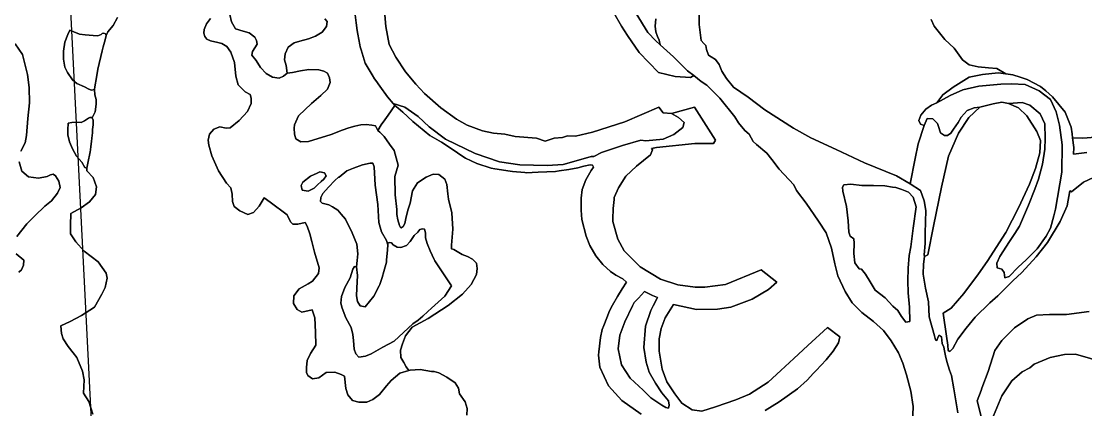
# Model space of a CAD drawing. Header units: inches. Extents: x 288635 to 1232953, y 676945 to 1655780.
# Drawn here: x 425495 to 459382, y 1137192 to 1149554 of the extents above; entities that cross this region are included whole.
import ezdxf

# ---------------------------------------------------------------- set-up
doc = ezdxf.new("R2010")
doc.units = ezdxf.units.IN
doc.header["$MEASUREMENT"] = 0
doc.layers.add('Images', color=7, linetype='Continuous')
picture_1 = doc.add_image_def('image9.jpg', size_in_pixel=(2577, 3745))

msp = doc.modelspace()

# ---------------------------------------------------------------- linework, layer by layer
at = {"color": 1}
for points in [[(436117.7679, 1149844.7489), (436156.6227, 1149504.0223), (436183.808, 1149265.6277), (436207.8083, 1149140.826), (436272.3774, 1148805.0669), (436285.4082, 1148737.3066), (436313.9839, 1148644.205), (436442.8885, 1148224.2256), (436541.777, 1148060.9098), (436670.5797, 1147848.1902), (436743.8644, 1147727.1594), (436778.1692, 1147670.5045), (436908.5318, 1147488.787), (437157.6882, 1147150.1392), (437337.3004, 1146934.9356), (437389.0404, 1146872.9429), (437174.9097, 1146571.1958), (437069.6568, 1146413.3164), (436956.3269, 1146256.3981), (436842.997, 1146082.0444), (436768.3042, 1146227.7164), (436654.004, 1146253.1165), (436473.0286, 1146265.8165), (436301.5783, 1146259.4665), (436111.0779, 1146215.0164), (435923.7525, 1146164.2163), (435714.2021, 1146084.8411), (435361.7764, 1145948.3159), (434637.8749, 1145726.0654), (434396.5744, 1145722.8904), (434237.8241, 1145818.1406), (434190.199, 1145957.8409), (434187.024, 1146151.5163), (434193.374, 1146259.4665), (434323.5493, 1146548.3921), (434736.3001, 1146932.5678), (435028.4007, 1147192.9184), (435244.3011, 1147396.1188), (435323.6763, 1147605.6692), (435307.8013, 1147758.0695), (435241.1261, 1147907.2948), (435126.8259, 1147970.7949), (434971.2506, 1148005.72), (434647.3999, 1148015.245), (434383.8744, 1147977.1449), (434133.0489, 1147929.5198), (433955.2486, 1147904.1198), (433926.4089, 1148142.113), (433875.6088, 1148332.6134), (433891.4838, 1148523.1137), (433993.0841, 1148732.6642), (434177.2344, 1148872.3644), (434367.7348, 1148926.3395), (434640.7853, 1148996.1897), (434863.0358, 1149078.7398), (435072.5862, 1149205.7401), (435212.2865, 1149383.5405), (435228.1615, 1149551.8158), (435161.4864, 1149634.366)], [(437062.4348, 1149887.9026), (437104.7683, 1149390.485), (437210.6018, 1148813.6922), (437422.2689, 1148411.5247), (437729.1862, 1147940.5654), (438051.9785, 1147554.273), (438327.1457, 1147257.9391), (438856.3134, 1146797.5631), (439353.7311, 1146443.0208), (439692.3984, 1146247.2287), (440179.2328, 1146072.6033), (440528.4834, 1145998.5199), (440893.6092, 1145961.4781), (441215.6959, 1145889.8641), (441895.1473, 1145832.714), (442168.1978, 1145743.8138), (442457.9274, 1145829.5656), (442724.8823, 1145855.9974), (442882.4851, 1145905.3433), (443139.7498, 1145902.5641), (443677.3842, 1146029.5644), (444714.5529, 1146351.2983), (445794.0551, 1146816.9659), (445927.4054, 1146639.1656), (446198.5223, 1146622.0297), (446416.3563, 1146493.1153), (446594.1567, 1146334.365), (446556.0566, 1146169.2647), (446270.306, 1145953.3642), (445933.7554, 1145800.9639), (445381.3043, 1145750.1638), (445222.5539, 1145769.2139), (444632.0028, 1145597.7635), (443971.6014, 1145375.5131), (443717.6009, 1145248.5128), (443635.0508, 1145248.5128), (443165.1498, 1145115.1625), (442746.049, 1145000.8623), (442231.698, 1144962.7622), (441368.0962, 1144981.8123), (440724.2755, 1145077.768), (439941.1073, 1145342.3519), (439004.4804, 1145802.7278), (438475.3127, 1146199.6036), (438126.062, 1146522.3959), (437708.0195, 1146824.0215), (437337.3004, 1146934.9356), (437157.6882, 1147150.1392), (436908.5318, 1147488.787), (436778.1692, 1147670.5045), (436743.8644, 1147727.1594), (436670.5797, 1147848.1902), (436541.777, 1148060.9098), (436442.8885, 1148224.2256), (436313.9839, 1148644.205), (436285.4082, 1148737.3066), (436272.3774, 1148805.0669), (436207.8083, 1149140.826), (436183.808, 1149265.6277), (436156.6227, 1149504.0223), (436117.7679, 1149844.7489)], [(449175.9375, 1137171.5765), (449617.8984, 1137445.8971), (450202.0996, 1137857.3779), (450517.0602, 1138136.7784), (450720.2606, 1138350.1389), (450804.3035, 1138439.9778), (451114.2046, 1138781.2081), (451345.1019, 1139051.1803), (451510.3594, 1139315.5924), (451553.3823, 1139508.3812), (451157.1415, 1139813.1818), (450540.0232, 1139239.4286), (450094.0485, 1138824.7927), (449675.3802, 1138435.5443), (449277.5377, 1138065.6583), (448683.1765, 1137684.6575), (448246.2957, 1137501.7772), (447601.1344, 1137278.2567), (447159.1735, 1137146.1765), (446849.2929, 1137191.8966), (446519.0922, 1137395.097), (446305.7318, 1137694.8176), (446051.7313, 1138080.8983), (445899.331, 1138487.2991), (445797.7308, 1139056.2603), (445797.7308, 1139442.3411), (445863.7709, 1139772.5417), (445995.8512, 1140117.9824), (446255.99, 1140538.6355), (446987.5115, 1140381.1552), (447658.0728, 1140391.3152), (448079.7137, 1140457.3553), (448765.515, 1140706.2758), (449283.6761, 1141021.2364), (449552.9166, 1141254.9169), (449044.9156, 1141646.0777), (447917.1533, 1141178.7168), (447251.672, 1141087.2766), (446946.8714, 1141087.2766), (446393.1503, 1141163.4767), (445844.5092, 1141341.2771), (445194.2679, 1141742.5979), (444691.3469, 1142245.5189), (444483.0665, 1142616.3596), (444325.5862, 1143185.3208), (444327.65, 1143251.3625), (444342.5622, 1143593.2071), (444366.1072, 1143879.1105), (444371.3063, 1143942.2423), (444503.3865, 1144252.1229), (444737.067, 1144628.0437), (445077.4277, 1144948.0843), (445529.5486, 1145298.605), (445594.3421, 1145460.0375), (445555.0398, 1145503.4789), (445717.4911, 1145538.8849), (446936.6936, 1145660.8052), (447531.0548, 1145660.8052), (447597.0949, 1145767.4854), (446926.5336, 1146824.1275), (446198.5223, 1146622.0297), (445927.4054, 1146639.1656), (445794.0551, 1146816.9659), (444714.5529, 1146351.2983), (443677.3842, 1146029.5644), (443139.7498, 1145902.5641), (442882.4851, 1145905.3433), (442724.8823, 1145855.9974), (442457.9274, 1145829.5656), (442168.1978, 1145743.8138), (441895.1473, 1145832.714), (441215.6959, 1145889.8641), (440893.6092, 1145961.4781), (440528.4834, 1145998.5199), (440179.2328, 1146072.6033), (439692.3984, 1146247.2287), (439353.7311, 1146443.0208), (438856.3134, 1146797.5631), (438327.1457, 1147257.9391), (438051.9785, 1147554.273), (437729.1862, 1147940.5654), (437422.2689, 1148411.5247), (437210.6018, 1148813.6922), (437104.7683, 1149390.485), (437062.4348, 1149887.9026)], [(445067.124, 1149804.7097), (445442.7394, 1149202.6086), (445697.1711, 1148927.2517), (445830.2655, 1148806.2568), (446255.9722, 1148419.2507), (446703.0131, 1147972.2098), (446906.2135, 1147824.8895), (446799.5333, 1147769.0094), (446311.8523, 1147794.4095), (445778.4513, 1147926.4897), (445168.8501, 1148556.411), (444792.9293, 1149099.9721), (444599.8889, 1149394.6127), (444361.1284, 1149826.4135)], [(444361.1284, 1149826.4135), (444599.8889, 1149394.6127), (444792.9293, 1149099.9721), (445168.8501, 1148556.411), (445778.4513, 1147926.4897), (446311.8523, 1147794.4095), (446799.5333, 1147769.0094), (446906.2135, 1147824.8895), (447140.2921, 1147638.7537), (447320.2091, 1147519.691), (447731.3724, 1147109.586), (448208.8934, 1146510.1448), (448325.7336, 1146317.1044), (448534.014, 1146073.2639), (448671.1743, 1145966.5837), (448793.0945, 1145727.8232), (448899.7747, 1145636.383), (449229.9754, 1145356.9825), (449392.5357, 1145158.8621), (449621.1362, 1144843.9015), (450088.4971, 1144346.0605), (450174.8573, 1144168.2601), (450479.6579, 1143761.8593), (450875.8987, 1143192.8982), (451119.7392, 1142822.0574), (451292.4595, 1142329.2964), (451394.0597, 1141831.4554), (451490.5799, 1141455.5347), (451729.3404, 1140957.6937), (451947.7808, 1140597.013), (452257.6615, 1140287.1323), (452623.4222, 1139997.5718), (452948.5428, 1139708.0112), (453187.3033, 1139382.8905), (453426.0638, 1138996.8098), (453557.8266, 1138673.3825), (453676.3601, 1138296.615), (453816.0604, 1137784.3807), (453883.7939, 1137297.5464), (453866.8605, 1136751.4453)], [(445698.31, 1149628.4244), (445677.1433, 1149400.8822), (445695.6642, 1149215.6735), (445751.2268, 1149070.1524), (445801.4977, 1148951.0897), (445830.2655, 1148806.2568), (445697.1711, 1148927.2517), (445442.7394, 1149202.6086), (445067.124, 1149804.7097)], [(454457.8323, 1149612.4512), (454559.4325, 1149399.0908), (454894.7132, 1148977.45), (455194.4338, 1148698.0494), (455458.5943, 1148332.2887), (455677.0347, 1148164.6483), (455961.5153, 1148108.7682), (456291.716, 1148068.1281), (456555.8765, 1148047.8081), (456840.4565, 1147881.0084), (456596.7282, 1147909.8364), (456093.8072, 1147864.1163), (455667.0864, 1147777.7562), (455164.1654, 1147457.7155), (454828.8847, 1147213.875), (454642.7181, 1146959.2649), (454468.1707, 1146883.0761), (454288.2536, 1146756.0758), (454129.5033, 1146570.8671), (454066.0032, 1146396.2418), (454124.2116, 1146285.1165), (454234.4615, 1146235.9018), (454046.5631, 1145654.3119), (453950.0429, 1145181.871), (453797.6426, 1144384.3094), (453360.0237, 1144640.7011), (452344.0216, 1145047.1019), (451439.7798, 1145478.9027), (450632.0582, 1145849.7435), (450083.4171, 1146149.4641), (449169.0153, 1146738.7453), (448635.6142, 1147134.986), (448168.2533, 1147455.0267), (447949.8128, 1147729.3472), (447796.46, 1147964.1919), (447709.1474, 1148175.859), (447598.0221, 1148339.901), (447460.4385, 1148424.5678), (447370.48, 1148474.8387), (447312.2716, 1148657.4016), (447283.1673, 1148779.1102), (447219.6672, 1148842.6103), (447135.0004, 1148943.1522), (447076.7919, 1149448.5073), (447071.5003, 1149858.6123)], [(427769.7978, 1137045.702), (427648.0892, 1137447.8695), (427473.4639, 1137717.7451), (427494.6306, 1138146.3709), (427447.0055, 1138416.2465), (427261.7968, 1138850.164), (427150.6716, 1139003.6226), (426990.1342, 1139202.5493), (426832.5359, 1139445.6893), (426774.3275, 1139620.3147), (426758.4525, 1139858.4402), (427054.7864, 1139996.0238), (427414.6204, 1140191.8158), (427822.0796, 1140456.3997), (428060.2051, 1140863.8588), (428166.0386, 1141086.1093), (428229.5387, 1141377.1515), (428197.7887, 1141535.9019), (427943.7882, 1141895.7359), (427493.9956, 1142239.6949), (427229.4117, 1142530.7372), (427060.0781, 1142784.7377), (427065.3697, 1143070.4883), (427075.9531, 1143435.614), (427404.0371, 1143615.531), (427668.621, 1143806.0314), (427859.7563, 1144046.591), (427886.2147, 1144290.0082), (427785.6729, 1144586.3421), (427583.0016, 1144798.5384), (427577.0749, 1144875.7969), (427598.7887, 1144986.7783), (427631.2063, 1145148.1692), (427663.1283, 1145295.0104), (427686.5875, 1145402.9224), (427698.9952, 1145459.998), (427710.8098, 1145566.3298), (427728.4143, 1145724.7703), (427741.0111, 1145838.1413), (427759.9553, 1146008.6391), (427763.6399, 1146110.5805), (427780.9103, 1146256.9246), (427784.0854, 1146412.4999), (427749.1816, 1146476.9377), (427847.5855, 1146671.7921), (427883.5689, 1146921.5593), (427875.1022, 1147065.4929), (427837.0021, 1147215.7766), (427827.0538, 1147383.9637), (427840.1659, 1147464.2098), (427889.4982, 1147766.1237), (427932.8873, 1148031.665), (428072.5876, 1148615.8662), (428102.9465, 1148741.219), (428169.9545, 1148967.2335), (428197.4712, 1149098.4671), (428245.1965, 1149221.1169), (428421.4855, 1149423.6407), (428553.5658, 1149672.5612)], [(428553.5658, 1149672.5612), (428421.4855, 1149423.6407), (428245.1965, 1149221.1169), (428197.4712, 1149098.4671), (428178.4211, 1149153.5006), (428127.621, 1149178.9006), (428074.7043, 1149170.4339), (428039.2514, 1149133.9918), (427930.7706, 1149096.3505), (427778.3703, 1149104.8171), (427528.6032, 1149121.7505), (427344.4528, 1149140.8005), (427168.7691, 1149221.234), (427035.4189, 1149269.9175), (426976.1811, 1149135.2334), (426883.0185, 1148886.8), (426836.4518, 1148607.3995), (426836.4518, 1148344.9323), (426883.0185, 1148099.3985), (426963.452, 1147921.5981), (427120.0857, 1147692.9976), (427263.596, 1147579.1031), (427511.2465, 1147471.1529), (427644.5967, 1147392.8361), (427733.4969, 1147356.8527), (427827.0538, 1147383.9637), (427837.0021, 1147215.7766), (427875.1022, 1147065.4929), (427883.5689, 1146921.5593), (427847.5855, 1146671.7921), (427749.1816, 1146476.9377), (427742.8103, 1146488.7001), (427676.1351, 1146488.7001), (427631.685, 1146472.8251), (427511.0348, 1146390.2749), (427396.7346, 1146336.2998), (427253.8593, 1146342.6498), (427101.459, 1146329.9498), (426990.3338, 1146307.7247), (426977.6337, 1146094.9993), (426977.6337, 1145942.599), (427033.5139, 1145713.9985), (427130.034, 1145490.4781), (427251.9543, 1145261.8776), (427424.6746, 1145073.9173), (427521.1948, 1144896.1169), (427577.0749, 1144875.7969), (427583.0016, 1144798.5384), (427785.6729, 1144586.3421), (427886.2147, 1144290.0082), (427859.7563, 1144046.591), (427668.621, 1143806.0314), (427404.0371, 1143615.531), (427075.9531, 1143435.614), (427065.3697, 1143070.4883), (427060.0781, 1142784.7377), (427229.4117, 1142530.7372), (427493.9956, 1142239.6949), (427943.7882, 1141895.7359), (428197.7887, 1141535.9019), (428229.5387, 1141377.1515), (428166.0386, 1141086.1093), (428060.2051, 1140863.8588), (427822.0796, 1140456.3997), (427414.6204, 1140191.8158), (427054.7864, 1139996.0238), (426758.4525, 1139858.4402), (426774.3275, 1139620.3147), (426832.5359, 1139445.6893), (426990.1342, 1139202.5493), (427150.6716, 1139003.6226), (427261.7968, 1138850.164), (427447.0055, 1138416.2465), (427494.6306, 1138146.3709), (427473.4639, 1137717.7451), (427648.0892, 1137447.8695), (427769.7978, 1137045.702)], [(432130.6098, 1149769.678), (432183.595, 1149532.898), (432316.9453, 1149310.6476), (432555.0708, 1149243.9725), (432745.5711, 1149186.8224), (432926.5465, 1149047.1221), (432980.5216, 1148942.3469), (432999.5716, 1148821.6966), (432929.7215, 1148710.5714), (432856.6964, 1148589.9212), (432837.6463, 1148472.4459), (432967.8216, 1148310.5206), (433110.6969, 1148081.9201), (433291.6722, 1147894.5948), (433491.6976, 1147777.1195), (433701.2481, 1147739.0195), (433847.2983, 1147808.8696), (433955.2486, 1147904.1198), (434133.0489, 1147929.5198), (434383.8744, 1147977.1449), (434647.3999, 1148015.245), (434971.2506, 1148005.72), (435126.8259, 1147970.7949), (435241.1261, 1147907.2948), (435307.8013, 1147758.0695), (435323.6763, 1147605.6692), (435244.3011, 1147396.1188), (435028.4007, 1147192.9184), (434736.3001, 1146932.5678), (434323.5493, 1146548.3921), (434193.374, 1146259.4665), (434187.024, 1146151.5163), (434190.199, 1145957.8409), (434237.8241, 1145818.1406), (434396.5744, 1145722.8904), (434637.8749, 1145726.0654), (435361.7764, 1145948.3159), (435714.2021, 1146084.8411), (435923.7525, 1146164.2163), (436111.0779, 1146215.0164), (436301.5783, 1146259.4665), (436473.0286, 1146265.8165), (436654.004, 1146253.1165), (436768.3042, 1146227.7164), (436842.997, 1146082.0444), (436912.7385, 1146021.0206), (437043.5037, 1145890.2554), (437217.8574, 1145646.1602), (437366.058, 1145445.6535), (437491.2425, 1144971.8691), (437389.6423, 1144611.1884), (437394.7224, 1144026.9872), (437452.9233, 1143561.3798), (437451.8733, 1143407.5253), (437485.74, 1143236.075), (437536.5401, 1143054.0413), (437566.1735, 1142992.6578), (437589.4569, 1142984.1911), (437650.8404, 1143018.0579), (437710.1071, 1143121.7748), (437737.6239, 1143282.6417), (437805.2246, 1143540.0431), (437872.2433, 1143767.9067), (437953.5235, 1144153.9875), (438105.9238, 1144407.988), (438385.3243, 1144590.8684), (438608.8448, 1144692.4686), (438791.7251, 1144677.2285), (438974.6055, 1144529.9082), (439045.7257, 1144357.1879), (439071.1257, 1144067.6273), (439096.5258, 1143894.907), (439203.206, 1143458.0261), (439229.0294, 1142940.9234), (439195.3743, 1142425.3024), (439195.3743, 1142314.1771), (439265.2244, 1142291.9521), (439535.1, 1142126.8518), (439696.486, 1142068.7716), (439858.9506, 1141985.8815), (439985.9509, 1141858.8812), (440006.2709, 1141681.0809), (439985.9509, 1141493.1205), (439818.3105, 1141178.1599), (439543.99, 1140868.2793), (439081.7091, 1140507.5985), (438446.7078, 1140096.1177), (437943.7868, 1139816.7172), (437725.3463, 1139542.3966), (437627.9795, 1139284.1628), (437568.7127, 1139083.079), (437581.4127, 1138856.5952), (437672.5566, 1138690.9657), (437751.9317, 1138554.4405), (437828.1733, 1138440.0014), (437548.7313, 1138356.5317), (437274.7547, 1138118.5385), (437126.5878, 1137949.2049), (436897.9873, 1137674.0377), (436686.3202, 1137521.6374), (436491.5865, 1137436.9705), (436241.8193, 1137436.9705), (436038.6189, 1137483.5373), (435894.6853, 1137661.3376), (435831.1852, 1137864.538), (435784.6184, 1138254.0055), (435683.0182, 1138313.2723), (435479.8178, 1138385.2391), (435204.6506, 1138376.7724), (434963.3501, 1138203.2054), (434768.6164, 1138169.3387), (434616.2161, 1138279.4055), (434573.8827, 1138381.0057), (434573.8827, 1138533.406), (434595.0494, 1138762.0065), (434705.1163, 1138977.9069), (434874.4499, 1139244.6075), (434857.5166, 1139655.2416), (434836.3499, 1140112.4425), (434760.1497, 1140374.9097), (434425.7157, 1140298.7096), (434277.5487, 1140379.1431), (434159.0152, 1140569.6435), (434175.9485, 1140819.4106), (434336.8155, 1141039.5444), (434625.7255, 1141203.1441), (434769.0397, 1141281.3388), (434957.0001, 1141525.1793), (434977.3201, 1141708.0596), (434829.9999, 1142210.9806), (434748.7197, 1142541.1813), (434682.6796, 1142790.1018), (434591.2394, 1143028.8623), (434530.2793, 1143150.7825), (434301.6788, 1143094.9024), (434144.1985, 1143094.9024), (434067.9983, 1143171.1025), (433961.3181, 1143394.623), (433417.757, 1143801.0238), (433224.7166, 1143938.1841), (433072.3163, 1143668.9435), (432889.436, 1143470.8231), (432711.6356, 1143404.783), (432452.5551, 1143516.5432), (432274.7547, 1143663.8635), (432213.7946, 1143816.2638), (432203.6346, 1144049.9443), (432162.9945, 1144253.1447), (432025.8342, 1144405.545), (431771.8337, 1144791.6258), (431563.5533, 1145269.1467), (431467.0331, 1145609.5074), (431446.7131, 1145772.0677), (431482.2732, 1145965.1081), (431619.4334, 1146117.5084), (431812.4738, 1146198.7886), (432015.6742, 1146153.0685), (432147.7545, 1146168.3085), (432427.155, 1146396.909), (432691.3156, 1146686.4696), (432813.2358, 1146940.4701), (432813.2358, 1147103.0304), (432782.7558, 1147224.9507), (432620.1954, 1147311.3108), (432401.755, 1147534.8313), (432325.5548, 1147809.1518), (432279.8348, 1148240.9527), (432162.9945, 1148571.1533), (432035.9943, 1148748.9537), (431883.594, 1148845.4739), (431754.0051, 1148878.5604), (431518.7389, 1148936.0087), (431403.592, 1148983.4221), (431335.8586, 1149069.7823), (431310.4585, 1149176.4625), (431317.2319, 1149291.6094), (431395.1253, 1149469.4097), (431518.8667, 1149641.1163)], [(431518.8667, 1149641.1163), (431395.1253, 1149469.4097), (431317.2319, 1149291.6094), (431310.4585, 1149176.4625), (431335.8586, 1149069.7823), (431403.592, 1148983.4221), (431518.7389, 1148936.0087), (431754.0051, 1148878.5604), (431883.594, 1148845.4739), (432035.9943, 1148748.9537), (432162.9945, 1148571.1533), (432279.8348, 1148240.9527), (432325.5548, 1147809.1518), (432401.755, 1147534.8313), (432620.1954, 1147311.3108), (432782.7558, 1147224.9507), (432813.2358, 1147103.0304), (432813.2358, 1146940.4701), (432691.3156, 1146686.4696), (432427.155, 1146396.909), (432147.7545, 1146168.3085), (432015.6742, 1146153.0685), (431812.4738, 1146198.7886), (431619.4334, 1146117.5084), (431482.2732, 1145965.1081), (431446.7131, 1145772.0677), (431467.0331, 1145609.5074), (431563.5533, 1145269.1467), (431771.8337, 1144791.6258), (432025.8342, 1144405.545), (432162.9945, 1144253.1447), (432203.6346, 1144049.9443), (432213.7946, 1143816.2638), (432274.7547, 1143663.8635), (432452.5551, 1143516.5432), (432711.6356, 1143404.783), (432889.436, 1143470.8231), (433072.3163, 1143668.9435), (433224.7166, 1143938.1841), (433417.757, 1143801.0238), (433961.3181, 1143394.623), (434067.9983, 1143171.1025), (434144.1985, 1143094.9024), (434301.6788, 1143094.9024), (434530.2793, 1143150.7825), (434591.2394, 1143028.8623), (434682.6796, 1142790.1018), (434748.7197, 1142541.1813), (434829.9999, 1142210.9806), (434977.3201, 1141708.0596), (434957.0001, 1141525.1793), (434769.0397, 1141281.3388), (434625.7255, 1141203.1441), (434336.8155, 1141039.5444), (434175.9485, 1140819.4106), (434159.0152, 1140569.6435), (434277.5487, 1140379.1431), (434425.7157, 1140298.7096), (434760.1497, 1140374.9097), (434836.3499, 1140112.4425), (434857.5166, 1139655.2416), (434874.4499, 1139244.6075), (434705.1163, 1138977.9069), (434595.0494, 1138762.0065), (434573.8827, 1138533.406), (434573.8827, 1138381.0057), (434616.2161, 1138279.4055), (434768.6164, 1138169.3387), (434963.3501, 1138203.2054), (435204.6506, 1138376.7724), (435479.8178, 1138385.2391), (435683.0182, 1138313.2723), (435784.6184, 1138254.0055), (435831.1852, 1137864.538), (435894.6853, 1137661.3376), (436038.6189, 1137483.5373), (436241.8193, 1137436.9705), (436491.5865, 1137436.9705), (436686.3202, 1137521.6374), (436897.9873, 1137674.0377), (437126.5878, 1137949.2049), (437274.7547, 1138118.5385), (437548.7313, 1138356.5317), (437828.1733, 1138440.0014), (437874.6986, 1138453.8986), (438192.1993, 1138466.5986), (438556.2667, 1138407.3318), (438637.0589, 1138409.636), (438790.2461, 1138361.7267), (439044.2466, 1138224.5665), (439303.3271, 1138051.8461), (439415.0873, 1137874.0458), (439445.5674, 1137696.2454), (439623.3677, 1137437.1649), (439689.4079, 1137228.8845), (439679.2478, 1137015.524)], [(435161.4864, 1149634.366), (435228.1615, 1149551.8158), (435212.2865, 1149383.5405), (435072.5862, 1149205.7401), (434863.0358, 1149078.7398), (434640.7853, 1148996.1897), (434367.7348, 1148926.3395), (434177.2344, 1148872.3644), (433993.0841, 1148732.6642), (433891.4838, 1148523.1137), (433875.6088, 1148332.6134), (433926.4089, 1148142.113), (433955.2486, 1147904.1198), (433847.2983, 1147808.8696), (433847.2983, 1147808.8696), (433701.2481, 1147739.0195), (433491.6976, 1147777.1195), (433291.6722, 1147894.5948), (433110.6969, 1148081.9201), (432967.8216, 1148310.5206), (432837.6463, 1148472.4459), (432856.6964, 1148589.9212), (432929.7215, 1148710.5714), (432999.5716, 1148821.6966), (432980.5216, 1148942.3469), (432926.5465, 1149047.1221), (432745.5711, 1149186.8224), (432555.0708, 1149243.9725), (432316.9453, 1149310.6476), (432183.595, 1149532.898), (432130.6098, 1149769.678)], [(459690.2428, 1145863.4037), (459288.9219, 1145838.0037), (458964.0219, 1145840.7106), (458947.1733, 1145968.5621), (458918.2929, 1146187.713), (458730.3325, 1146660.1539), (458329.0117, 1147152.9149), (458113.8645, 1147336.5072), (457948.0109, 1147478.0356), (457521.2901, 1147706.636), (457296.3473, 1147779.932), (457057.9301, 1147855.2857), (456840.4565, 1147881.0084), (456555.8765, 1148047.8081), (456291.716, 1148068.1281), (455961.5153, 1148108.7682), (455677.0347, 1148164.6483), (455458.5943, 1148332.2887), (455194.4338, 1148698.0494), (454894.7132, 1148977.45), (454559.4325, 1149399.0908), (454457.8323, 1149612.4512)], [(425295.1185, 1148838.8133), (425533.879, 1148498.4527), (425696.4393, 1147863.4514), (425742.1594, 1147446.8906), (425757.3994, 1146959.2096), (425706.5993, 1146456.2886), (425655.7992, 1145917.8075), (425615.1591, 1145689.207), (425477.9989, 1145425.0465)], [(425477.9989, 1145425.0465), (425615.1591, 1145689.207), (425655.7992, 1145917.8075), (425706.5993, 1146456.2886), (425757.3994, 1146959.2096), (425742.1594, 1147446.8906), (425696.4393, 1147863.4514), (425533.879, 1148498.4527), (425295.1185, 1148838.8133)], [(459625.7923, 1144584.534), (459315.9116, 1144432.1337), (458934.9109, 1144122.2531), (458879.4579, 1144159.0895), (458791.2926, 1143678.188), (458572.8522, 1143185.427), (458161.3714, 1142514.8656), (457805.7707, 1142052.5847), (457343.4897, 1141554.7437), (457066.8315, 1141291.2597), (456586.5682, 1140813.0622), (456327.4877, 1140589.5418), (455860.1268, 1140137.4209), (455575.6462, 1139791.9802), (455306.4057, 1139441.4595), (455154.0053, 1139136.6589), (455052.4051, 1139045.2187), (455006.6851, 1139080.7788), (454996.525, 1139248.4191), (454945.7249, 1139532.8997), (454847.5114, 1140264.4211), (455103.2052, 1140426.9815), (455499.446, 1140894.3424), (455971.8791, 1141518.2426), (456249.9188, 1141907.11), (456835.4887, 1142829.8263), (457246.9695, 1143617.2278), (457592.4102, 1144374.1494), (457780.3706, 1144866.9103), (457917.5309, 1145364.7513), (457948.0109, 1145755.9121), (457821.0107, 1146045.4727), (457506.0501, 1146543.3137), (457241.8895, 1146797.3142), (456926.9289, 1146939.5545), (457362.7181, 1146967.7429), (457600.8436, 1146888.3677), (457934.2193, 1146613.2005), (458082.3862, 1146290.4082), (458092.9696, 1145819.4489), (458077.0945, 1145480.7816), (458003.0111, 1145004.5306), (457881.3025, 1144533.5714), (457759.5939, 1144210.7791), (457558.5102, 1143702.778), (457272.7596, 1143036.0267), (457121.8695, 1142800.7404), (456960.5506, 1142549.1924), (456643.05, 1142067.6498), (456547.7998, 1141855.9827), (456558.3832, 1141707.8157), (456706.5501, 1141665.4823), (456785.9253, 1141554.3571), (456812.3837, 1141390.3151), (456944.6756, 1141427.3568), (457230.4262, 1141723.6907), (457489.7184, 1141967.1079), (457838.9691, 1142316.3586), (458124.7196, 1142713.2344), (458262.3032, 1142972.5266), (458368.1368, 1143364.1107), (458421.0536, 1143570.4861), (458616.8456, 1144755.8218), (458632.7206, 1145623.6569), (458548.0538, 1146242.7831), (458442.2203, 1146671.409), (458257.0116, 1147068.2848), (457902.4692, 1147343.452), (457457.9683, 1147539.244), (457018.7591, 1147560.4108), (456680.0917, 1147549.8274), (456214.4241, 1147512.7857), (455976.2987, 1147486.3273), (455468.2977, 1147375.202), (455066.1302, 1147195.285), (454642.7181, 1146959.2649), (454828.8847, 1147213.875), (455164.1654, 1147457.7155), (455667.0864, 1147777.7562), (456093.8072, 1147864.1163), (456596.7282, 1147909.8364), (456840.4565, 1147881.0084), (457057.9301, 1147855.2857), (457296.3473, 1147779.932), (457521.2901, 1147706.636), (457521.2901, 1147706.636), (457948.0109, 1147478.0356), (458113.8645, 1147336.5072), (458329.0117, 1147152.9149), (458730.3325, 1146660.1539), (458918.2929, 1146187.713), (458947.1733, 1145968.5621), (458964.0219, 1145840.7106), (459004.653, 1145532.3917), (458994.3552, 1145320.715), (459417.5118, 1145377.0156)], [(439679.2478, 1137015.524), (439689.4079, 1137228.8845), (439623.3677, 1137437.1649), (439445.5674, 1137696.2454), (439415.0873, 1137874.0458), (439303.3271, 1138051.8461), (439044.2466, 1138224.5665), (438790.2461, 1138361.7267), (438637.0589, 1138409.636), (438556.2667, 1138407.3318), (438192.1993, 1138466.5986), (437874.6986, 1138453.8986), (437828.1733, 1138440.0014), (437751.9317, 1138554.4405), (437672.5566, 1138690.9657), (437581.4127, 1138856.5952), (437568.7127, 1139083.079), (437627.9795, 1139284.1628), (437725.3463, 1139542.3966), (437943.7868, 1139816.7172), (438446.7078, 1140096.1177), (439081.7091, 1140507.5985), (439543.99, 1140868.2793), (439818.3105, 1141178.1599), (439985.9509, 1141493.1205), (440006.2709, 1141681.0809), (439985.9509, 1141858.8812), (439858.9506, 1141985.8815), (439696.486, 1142068.7716), (439535.1, 1142126.8518), (439265.2244, 1142291.9521), (439195.3743, 1142314.1771), (439195.3743, 1142425.3024), (439229.0294, 1142940.9234), (439203.206, 1143458.0261), (439096.5258, 1143894.907), (439071.1257, 1144067.6273), (439045.7257, 1144357.1879), (438974.6055, 1144529.9082), (438791.7251, 1144677.2285), (438608.8448, 1144692.4686), (438385.3243, 1144590.8684), (438105.9238, 1144407.988), (437953.5235, 1144153.9875), (437872.2433, 1143767.9067), (437805.2246, 1143540.0431), (437737.6239, 1143282.6417), (437710.1071, 1143121.7748), (437650.8404, 1143018.0579), (437589.4569, 1142984.1911), (437566.1735, 1142992.6578), (437536.5401, 1143054.0413), (437485.74, 1143236.075), (437451.8733, 1143407.5253), (437452.9233, 1143561.3798), (437394.7224, 1144026.9872), (437389.6423, 1144611.1884), (437491.2425, 1144971.8691), (437366.058, 1145445.6535), (437217.8574, 1145646.1602), (437043.5037, 1145890.2554), (436912.7385, 1146021.0206), (436842.997, 1146082.0444), (436956.3269, 1146256.3981), (437069.6568, 1146413.3164), (437174.9097, 1146571.1958), (437389.0404, 1146872.9429), (437495.9776, 1146788.6895), (437642.9139, 1146658.9959), (437786.4843, 1146522.6948), (437958.0016, 1146359.8619), (438506.6427, 1145917.901), (438875.1623, 1145702.9312), (439179.3532, 1145503.0804), (439179.3562, 1145503.0784), (439588.6848, 1145227.0196), (439640.4126, 1145201.8023), (439995.0856, 1145028.8992), (440452.2866, 1144876.4989), (440568.0728, 1144858.1661), (441061.8878, 1144779.9787), (441136.7733, 1144773.1709), (441521.9797, 1144738.1522), (441521.9797, 1144738.1522), (441564.8088, 1144734.2586), (441953.8993, 1144751.1756), (442499.5307, 1144774.8987), (442619.3396, 1144795.0009), (442921.8822, 1144838.9389), (443216.0206, 1144887.2904), (443405.1181, 1144944.9841), (443601.9685, 1144989.4342), (443678.1687, 1144979.9092), (443706.7438, 1144913.2341), (443640.0686, 1144805.2838), (443468.6183, 1144513.1833), (443354.318, 1144195.6826), (443318.9573, 1143924.5833), (443322.568, 1143538.4563), (443335.268, 1143246.3557), (443481.3183, 1142719.3047), (443595.6185, 1142420.8541), (443782.9439, 1142093.8284), (444011.5444, 1141808.0779), (444252.8448, 1141595.3524), (444425.4404, 1141472.7839), (444643.4724, 1141355.6926), (444760.8459, 1141252.4517), (444627.8622, 1141043.4773), (444470.9795, 1140796.9474), (444316.7727, 1140518.7726), (444222.3648, 1140343.1299), (444133.6989, 1140111.6235), (444039.9272, 1139866.786), (443991.4979, 1139744.2881), (443934.7251, 1139486.627), (443885.8917, 1139031.5938), (443874.7353, 1138927.6373), (443915.3753, 1138541.5565), (444189.6959, 1137952.2753), (444616.4167, 1137484.9144), (445226.018, 1137053.1135)], [(445226.018, 1137053.1135), (444616.4167, 1137484.9144), (444189.6959, 1137952.2753), (443915.3753, 1138541.5565), (443874.7353, 1138927.6373), (443885.8917, 1139031.5938), (443934.7251, 1139486.627), (443991.4979, 1139744.2881), (444039.9272, 1139866.786), (444133.6989, 1140111.6235), (444222.3648, 1140343.1299), (444316.7727, 1140518.7726), (444470.9795, 1140796.9474), (444627.8622, 1141043.4773), (444760.8459, 1141252.4517), (444643.4724, 1141355.6926), (444425.4404, 1141472.7839), (444252.8448, 1141595.3524), (444011.5444, 1141808.0779), (443782.9439, 1142093.8284), (443595.6185, 1142420.8541), (443481.3183, 1142719.3047), (443335.268, 1143246.3557), (443322.568, 1143538.4563), (443318.9573, 1143924.5833), (443354.318, 1144195.6826), (443468.6183, 1144513.1833), (443640.0686, 1144805.2838), (443706.7438, 1144913.2341), (443678.1687, 1144979.9092), (443601.9685, 1144989.4342), (443405.1181, 1144944.9841), (443216.0206, 1144887.2904), (442921.8822, 1144838.9389), (442619.3396, 1144795.0009), (442499.5307, 1144774.8987), (441953.8993, 1144751.1756), (441564.8088, 1144734.2586), (441521.9797, 1144738.1522), (441136.7733, 1144773.1709), (441061.8878, 1144779.9787), (440568.0728, 1144858.1661), (440452.2866, 1144876.4989), (439995.0856, 1145028.8992), (439640.4126, 1145201.8023), (439588.6848, 1145227.0196), (439179.3562, 1145503.0784), (439179.3532, 1145503.0804), (438875.1623, 1145702.9312), (438506.6427, 1145917.901), (437958.0016, 1146359.8619), (437786.4843, 1146522.6948), (437642.9139, 1146658.9959), (437495.9776, 1146788.6895), (437389.0404, 1146872.9429), (437337.3004, 1146934.9356), (437708.0195, 1146824.0215), (438126.062, 1146522.3959), (438475.3127, 1146199.6036), (439004.4804, 1145802.7278), (439941.1073, 1145342.3519), (440724.2755, 1145077.768), (441368.0962, 1144981.8123), (441368.0962, 1144981.8123), (442231.698, 1144962.7622), (442746.049, 1145000.8623), (443165.1498, 1145115.1625), (443635.0508, 1145248.5128), (443717.6009, 1145248.5128), (443971.6014, 1145375.5131), (444632.0028, 1145597.7635), (445222.5539, 1145769.2139), (445381.3043, 1145750.1638), (445933.7554, 1145800.9639), (446270.306, 1145953.3642), (446556.0566, 1146169.2647), (446594.1567, 1146334.365), (446416.3563, 1146493.1153), (446198.5223, 1146622.0297), (446926.5336, 1146824.1275), (447597.0949, 1145767.4854), (447531.0548, 1145660.8052), (446936.6936, 1145660.8052), (445717.4911, 1145538.8849), (445555.0398, 1145503.4789), (445594.3421, 1145460.0375), (445529.5486, 1145298.605), (445077.4277, 1144948.0843), (444737.067, 1144628.0437), (444503.3865, 1144252.1229), (444371.3063, 1143942.2423), (444366.1072, 1143879.1105), (444342.5622, 1143593.2071), (444327.65, 1143251.3625), (444325.5862, 1143185.3208), (444483.0665, 1142616.3596), (444691.3469, 1142245.5189), (445194.2679, 1141742.5979), (445844.5092, 1141341.2771), (446393.1503, 1141163.4767), (446946.8714, 1141087.2766), (447251.672, 1141087.2766), (447917.1533, 1141178.7168), (449044.9156, 1141646.0777), (449552.9166, 1141254.9169), (449283.6761, 1141021.2364), (448765.515, 1140706.2758), (448079.7137, 1140457.3553), (447658.0728, 1140391.3152), (446987.5115, 1140381.1552), (446255.99, 1140538.6355), (445995.8512, 1140117.9824), (445863.7709, 1139772.5417), (445797.7308, 1139442.3411), (445797.7308, 1139056.2603), (445899.331, 1138487.2991), (446051.7313, 1138080.8983), (446305.7318, 1137694.8176), (446519.0922, 1137395.097), (446849.2929, 1137191.8966), (447159.1735, 1137146.1765), (447601.1344, 1137278.2567), (448246.2957, 1137501.7772), (448683.1765, 1137684.6575), (449277.5377, 1138065.6583), (449675.3802, 1138435.5443), (450094.0485, 1138824.7927), (450540.0232, 1139239.4286), (451157.1415, 1139813.1818), (451553.3823, 1139508.3812), (451510.3594, 1139315.5924), (451345.1019, 1139051.1803), (451114.2046, 1138781.2081), (450804.3035, 1138439.9778), (450720.2606, 1138350.1389), (450517.0602, 1138136.7784), (450202.0996, 1137857.3779), (449617.8984, 1137445.8971), (449175.9375, 1137171.5765)], [(455314.6634, 1137094.346), (455187.6632, 1137856.3475), (455107.2297, 1138279.6817), (455043.7295, 1138453.2487), (454963.296, 1138722.4892), (454916.3059, 1138901.5596), (454888.3659, 1139060.3099), (454865.5058, 1139177.1501), (454807.0857, 1139295.2604), (454793.1157, 1139506.0808), (454730.8856, 1139558.1509), (454705.4855, 1139553.0709), (454683.8955, 1139512.4308), (454654.6854, 1139427.3406), (454628.0154, 1139396.8606), (454603.8853, 1139417.1806), (454587.3753, 1139457.8207), (454563.9861, 1139545.4509), (454401.4257, 1140144.8921), (454376.0257, 1140627.493), (454284.5855, 1141064.3739), (454203.3054, 1141506.3348), (454213.4654, 1141821.2954), (454252.6016, 1142068.8715), (454356.4438, 1142123.7049), (454539.3241, 1143038.1067), (454788.2446, 1144272.5492), (455011.7651, 1145258.0711), (455331.8057, 1145989.5926), (455662.0064, 1146492.5136), (456012.5271, 1146822.7143), (456432.1871, 1146931.4355), (456708.4885, 1146980.1946), (456926.9289, 1146939.5545), (457241.8895, 1146797.3142), (457506.0501, 1146543.3137), (457821.0107, 1146045.4727), (457948.0109, 1145755.9121), (457917.5309, 1145364.7513), (457780.3706, 1144866.9103), (457592.4102, 1144374.1494), (457246.9695, 1143617.2278), (456835.4887, 1142829.8263), (456249.9188, 1141907.11), (455971.8791, 1141518.2426), (455499.446, 1140894.3424), (455103.2052, 1140426.9815), (454847.5114, 1140264.4211), (454847.5114, 1140264.4211), (454945.7249, 1139532.8997), (454996.525, 1139248.4191), (455006.6851, 1139080.7788), (455052.4051, 1139045.2187), (455154.0053, 1139136.6589), (455306.4057, 1139441.4595), (455575.6462, 1139791.9802), (455860.1268, 1140137.4209), (456327.4877, 1140589.5418), (456586.5682, 1140813.0622), (457066.8315, 1141291.2597), (457343.4897, 1141554.7437), (457805.7707, 1142052.5847), (458161.3714, 1142514.8656), (458572.8522, 1143185.427), (458791.2926, 1143678.188), (458879.4579, 1144159.0895), (458934.9109, 1144122.2531), (459315.9116, 1144432.1337), (459625.7923, 1144584.534)], [(459417.5118, 1145377.0156), (458994.3552, 1145320.715), (459004.653, 1145532.3917), (458964.0219, 1145840.7106), (459288.9219, 1145838.0037), (459690.2428, 1145863.4037)], [(425427.1988, 1145084.6858), (425508.4789, 1144784.9652), (425721.8394, 1144607.1649), (426041.88, 1144561.4448), (426316.2005, 1144617.3249), (426427.9608, 1144663.045), (426509.2409, 1144693.525), (426585.4411, 1144637.6449), (426692.1213, 1144464.9246), (426727.6814, 1144266.8042), (426651.4812, 1144078.8438), (426453.3608, 1143840.0833), (426240.0004, 1143667.363), (425930.1198, 1143367.6424), (425671.0393, 1143103.4819), (425513.5589, 1142905.3615), (425356.0786, 1142707.2411)], [(425356.0786, 1142707.2411), (425513.5589, 1142905.3615), (425671.0393, 1143103.4819), (425930.1198, 1143367.6424), (426240.0004, 1143667.363), (426453.3608, 1143840.0833), (426651.4812, 1144078.8438), (426727.6814, 1144266.8042), (426692.1213, 1144464.9246), (426585.4411, 1144637.6449), (426509.2409, 1144693.525), (426427.9608, 1144663.045), (426316.2005, 1144617.3249), (426041.88, 1144561.4448), (425721.8394, 1144607.1649), (425508.4789, 1144784.9652), (425427.1988, 1145084.6858)], [(425335.7586, 1142148.44), (425579.5991, 1141955.3996), (425562.5892, 1141793.0807), (425498.3189, 1141640.4389), (425417.0387, 1141569.3188)], [(425417.0387, 1141569.3188), (425498.3189, 1141640.4389), (425562.5892, 1141793.0807), (425579.5991, 1141955.3996), (425335.7586, 1142148.44)], [(456157.2601, 1136553.7761), (455927.7777, 1137475.5466), (456049.6979, 1137800.6673), (456076.6885, 1137872.0424), (456278.2984, 1138405.1885), (456491.6588, 1139080.8298), (456715.1793, 1139395.7905), (457111.4201, 1139802.1913), (457538.1409, 1140081.5919), (457812.4615, 1140198.4321), (458234.1023, 1140223.8321), (458767.2705, 1140225.8853), (459488.632, 1140317.3255)], [(459488.632, 1140317.3255), (458767.2705, 1140225.8853), (458234.1023, 1140223.8321), (457812.4615, 1140198.4321), (457538.1409, 1140081.5919), (457111.4201, 1139802.1913), (456715.1793, 1139395.7905), (456491.6588, 1139080.8298), (456278.2984, 1138405.1885), (456076.6885, 1137872.0424), (456049.6979, 1137800.6673), (455927.7777, 1137475.5466), (456157.2601, 1136553.7761)], [(461409.1087, 1136896.4255), (461404.0287, 1137368.8664), (461297.3484, 1137719.3871), (461155.1082, 1137947.9876), (460758.8674, 1138262.9482), (460347.3865, 1138562.6688), (459529.5049, 1138826.8293), (459062.144, 1138958.9096), (458711.6233, 1138943.6696), (458254.4224, 1138852.2294), (457746.4213, 1138643.949), (457604.1811, 1138527.1087), (457355.2606, 1138395.0285), (457025.0599, 1138115.6279), (456710.0993, 1137638.107), (456395.1386, 1136865.9454)], [(456395.1386, 1136865.9454), (456710.0993, 1137638.107), (457025.0599, 1138115.6279), (457355.2606, 1138395.0285), (457604.1811, 1138527.1087), (457746.4213, 1138643.949), (458254.4224, 1138852.2294), (458711.6233, 1138943.6696), (459062.144, 1138958.9096), (459529.5049, 1138826.8293), (460347.3865, 1138562.6688), (460758.8674, 1138262.9482), (461155.1082, 1137947.9876), (461297.3484, 1137719.3871), (461404.0287, 1137368.8664), (461409.1087, 1136896.4255)]]:
    msp.add_lwpolyline(points, dxfattribs=at)
at = {"color": 1, "ltscale": 3}
for points in [[(447071.5003, 1149858.6123), (447076.7919, 1149448.5073), (447135.0004, 1148943.1522), (447219.6672, 1148842.6103), (447283.1673, 1148779.1102), (447312.2716, 1148657.4016), (447370.48, 1148474.8387), (447460.4385, 1148424.5678), (447598.0221, 1148339.901), (447709.1474, 1148175.859), (447796.46, 1147964.1919), (447949.8128, 1147729.3472), (448168.2533, 1147455.0267), (448635.6142, 1147134.986), (449169.0153, 1146738.7453), (450083.4171, 1146149.4641), (450632.0582, 1145849.7435), (451439.7798, 1145478.9027), (452344.0216, 1145047.1019), (453360.0237, 1144640.7011), (453797.6426, 1144384.3094), (454117.6833, 1144170.949), (454239.6035, 1143835.6683), (454292.1544, 1143526.9504), (454270.0836, 1142809.5062), (454270.0836, 1142479.3056), (454234.5235, 1142123.7049), (454252.6016, 1142068.8715), (454213.4654, 1141821.2954), (454203.3054, 1141506.3348), (454284.5855, 1141064.3739), (454376.0257, 1140627.493), (454401.4257, 1140144.8921), (454563.9861, 1139545.4509), (454587.3753, 1139457.8207), (454603.8853, 1139417.1806), (454628.0154, 1139396.8606), (454654.6854, 1139427.3406), (454683.8955, 1139512.4308), (454705.4855, 1139553.0709), (454730.8856, 1139558.1509), (454793.1157, 1139506.0808), (454807.0857, 1139295.2604), (454865.5058, 1139177.1501), (454888.3659, 1139060.3099), (454916.3059, 1138901.5596), (454963.296, 1138722.4892), (455043.7295, 1138453.2487), (455107.2297, 1138279.6817), (455187.6632, 1137856.3475), (455314.6634, 1137094.346)], [(453866.8605, 1136751.4453), (453883.7939, 1137297.5464), (453816.0604, 1137784.3807), (453676.3601, 1138296.615), (453557.8266, 1138673.3825), (453426.0638, 1138996.8098), (453187.3033, 1139382.8905), (452948.5428, 1139708.0112), (452623.4222, 1139997.5718), (452257.6615, 1140287.1323), (451947.7808, 1140597.013), (451729.3404, 1140957.6937), (451490.5799, 1141455.5347), (451394.0597, 1141831.4554), (451292.4595, 1142329.2964), (451119.7392, 1142822.0574), (450875.8987, 1143192.8982), (450479.6579, 1143761.8593), (450174.8573, 1144168.2601), (450088.4971, 1144346.0605), (449621.1362, 1144843.9015), (449392.5357, 1145158.8621), (449229.9754, 1145356.9825), (448899.7747, 1145636.383), (448793.0945, 1145727.8232), (448671.1743, 1145966.5837), (448534.014, 1146073.2639), (448325.7336, 1146317.1044), (448208.8934, 1146510.1448), (447731.3724, 1147109.586), (447320.2091, 1147519.691), (447140.2921, 1147638.7537), (446906.2135, 1147824.8895), (446703.0131, 1147972.2098), (446255.9722, 1148419.2507), (445830.2655, 1148806.2568), (445801.4977, 1148951.0897), (445751.2268, 1149070.1524), (445695.6642, 1149215.6735), (445677.1433, 1149400.8822), (445698.31, 1149628.4244)]]:
    msp.add_lwpolyline(points, dxfattribs=at)
at = {"color": 1}
for points in [[(427778.3703, 1149104.8171), (427930.7706, 1149096.3505), (428039.2514, 1149133.9918), (428074.7043, 1149170.4339), (428127.621, 1149178.9006), (428178.4211, 1149153.5006), (428197.4712, 1149098.4671), (428169.9545, 1148967.2335), (428102.9465, 1148741.219), (428072.5876, 1148615.8662), (427932.8873, 1148031.665), (427889.4982, 1147766.1237), (427840.1659, 1147464.2098), (427827.0538, 1147383.9637), (427733.4969, 1147356.8527), (427644.5967, 1147392.8361), (427511.2465, 1147471.1529), (427263.596, 1147579.1031), (427120.0857, 1147692.9976), (426963.452, 1147921.5981), (426883.0185, 1148099.3985), (426836.4518, 1148344.9323), (426836.4518, 1148607.3995), (426883.0185, 1148886.8), (426976.1811, 1149135.2334), (427035.4189, 1149269.9175), (427168.7691, 1149221.234), (427344.4528, 1149140.8005), (427528.6032, 1149121.7505), (427778.3703, 1149104.8171)], [(458257.0116, 1147068.2848), (458442.2203, 1146671.409), (458548.0538, 1146242.7831), (458632.7206, 1145623.6569), (458616.8456, 1144755.8218), (458421.0536, 1143570.4861), (458368.1368, 1143364.1107), (458262.3032, 1142972.5266), (458124.7196, 1142713.2344), (457838.9691, 1142316.3586), (457489.7184, 1141967.1079), (457230.4262, 1141723.6907), (456944.6756, 1141427.3568), (456812.3837, 1141390.3151), (456785.9253, 1141554.3571), (456706.5501, 1141665.4823), (456558.3832, 1141707.8157), (456547.7998, 1141855.9827), (456643.05, 1142067.6498), (456960.5506, 1142549.1924), (457121.8695, 1142800.7404), (457272.7596, 1143036.0267), (457558.5102, 1143702.778), (457759.5939, 1144210.7791), (457881.3025, 1144533.5714), (458003.0111, 1145004.5306), (458077.0945, 1145480.7816), (458092.9696, 1145819.4489), (458082.3862, 1146290.4082), (457934.2193, 1146613.2005), (457600.8436, 1146888.3677), (457362.7181, 1146967.7429), (456926.9289, 1146939.5545), (456708.4885, 1146980.1946), (456432.1871, 1146931.4355), (456012.5271, 1146822.7143), (455833.4234, 1146803.7009), (455611.1729, 1146713.7424), (455415.3809, 1146507.367), (455325.4224, 1146332.7416), (455171.9637, 1146115.7829), (455087.2969, 1145988.7826), (454981.4633, 1145914.6991), (454886.2132, 1145919.9908), (454759.2129, 1146004.6576), (454690.4211, 1146200.4497), (454663.9627, 1146306.2832), (454563.4208, 1146396.2418), (454510.5041, 1146454.4502), (454338.3741, 1146464.4824), (454234.4615, 1146235.9018), (454124.2116, 1146285.1165), (454066.0032, 1146396.2418), (454129.5033, 1146570.8671), (454288.2536, 1146756.0758), (454468.1707, 1146883.0761), (454642.7181, 1146959.2649), (455066.1302, 1147195.285), (455468.2977, 1147375.202), (455976.2987, 1147486.3273), (456214.4241, 1147512.7857), (456680.0917, 1147549.8274), (457018.7591, 1147560.4108), (457457.9683, 1147539.244), (457902.4692, 1147343.452), (458257.0116, 1147068.2848)], [(455331.8057, 1145989.5926), (455011.7651, 1145258.0711), (454788.2446, 1144272.5492), (454539.3241, 1143038.1067), (454356.4438, 1142123.7049), (454252.6016, 1142068.8715), (454234.5235, 1142123.7049), (454270.0836, 1142479.3056), (454270.0836, 1142809.5062), (454292.1544, 1143526.9504), (454239.6035, 1143835.6683), (454117.6833, 1144170.949), (453797.6426, 1144384.3094), (453950.0429, 1145181.871), (454046.5631, 1145654.3119), (454234.4615, 1146235.9018), (454338.3741, 1146464.4824), (454510.5041, 1146454.4502), (454563.4208, 1146396.2418), (454663.9627, 1146306.2832), (454690.4211, 1146200.4497), (454759.2129, 1146004.6576), (454886.2132, 1145919.9908), (454981.4633, 1145914.6991), (455087.2969, 1145988.7826), (455171.9637, 1146115.7829), (455325.4224, 1146332.7416), (455415.3809, 1146507.367), (455611.1729, 1146713.7424), (455833.4234, 1146803.7009), (456012.5271, 1146822.7143), (455662.0064, 1146492.5136), (455331.8057, 1145989.5926)], [(427784.0854, 1146412.4999), (427780.9103, 1146256.9246), (427763.6399, 1146110.5805), (427759.9553, 1146008.6391), (427741.0111, 1145838.1413), (427728.4143, 1145724.7703), (427710.8098, 1145566.3298), (427698.9952, 1145459.998), (427686.5875, 1145402.9224), (427663.1283, 1145295.0104), (427631.2063, 1145148.1692), (427598.7887, 1144986.7783), (427577.0749, 1144875.7969), (427521.1948, 1144896.1169), (427424.6746, 1145073.9173), (427251.9543, 1145261.8776), (427130.034, 1145490.4781), (427033.5139, 1145713.9985), (426977.6337, 1145942.599), (426977.6337, 1146094.9993), (426990.3338, 1146307.7247), (427101.459, 1146329.9498), (427253.8593, 1146342.6498), (427396.7346, 1146336.2998), (427511.0348, 1146390.2749), (427631.685, 1146472.8251), (427676.1351, 1146488.7001), (427742.8103, 1146488.7001), (427749.1816, 1146476.9377), (427784.0854, 1146412.4999)], [(434813.6366, 1144244.8077), (434630.7563, 1144143.2075), (434437.7159, 1144183.8475), (434402.1558, 1144331.1678), (434452.9559, 1144437.848), (434706.9564, 1144625.8084), (434913.8908, 1144720.1995), (434996.517, 1144757.8887), (435148.9173, 1144732.4886), (435204.7974, 1144630.8884), (435123.5172, 1144529.2882), (435046.9622, 1144459.0082), (434928.3336, 1144350.1032), (434813.6366, 1144244.8077)], [(435148.9173, 1144732.4886), (434996.517, 1144757.8887), (434913.8908, 1144720.1995), (434706.9564, 1144625.8084), (434452.9559, 1144437.848), (434402.1558, 1144331.1678), (434437.7159, 1144183.8475), (434630.7563, 1144143.2075), (434813.6366, 1144244.8077), (434928.3336, 1144350.1032), (435046.9622, 1144459.0082), (435123.5172, 1144529.2882), (435204.7974, 1144630.8884), (435148.9173, 1144732.4886)], [(436714.6836, 1140803.8178), (436445.4431, 1140463.4571), (436282.8828, 1140499.0172), (436201.6026, 1140631.0975), (436171.1225, 1140819.0578), (436176.2025, 1141057.8183), (436196.5226, 1141459.1391), (436161.7233, 1141742.4143), (436186.4533, 1141941.0552), (436213.2359, 1142156.1827), (436177.6758, 1142460.9833), (436030.3555, 1142816.584), (435816.9951, 1143253.4648), (435681.4241, 1143419.8474), (435567.2138, 1143541.9036), (435406.3468, 1143647.7371), (435283.5799, 1143715.4706), (435071.9128, 1143762.0374), (435021.1127, 1143821.3041), (435029.5794, 1143944.0711), (435093.0795, 1144075.3047), (435275.1132, 1144270.0384), (435477.8768, 1144485.4323), (435593.0005, 1144592.333), (435614.1074, 1144594.3595), (435855.081, 1144794.9728), (436070.9815, 1144883.8729), (436358.8487, 1144989.7065), (436600.1492, 1145036.2732), (436684.816, 1145036.2732), (436727.1494, 1144921.973), (436764.8346, 1144337.1151), (436850.9307, 1143727.7159), (436879.5497, 1143152.4361), (436959.9832, 1142851.8689), (437120.3634, 1142574.9731), (437162.9945, 1142439.1577), (437158.7612, 1142276.1741), (437123.4269, 1141948.3561), (437117.0949, 1141889.6099), (437076.2865, 1141739.2634), (437034.7243, 1141586.1394), (436979.0207, 1141398.1397), (436912.804, 1141174.6586), (436888.5049, 1141129.1757), (436714.6836, 1140803.8178)], [(435855.081, 1144794.9728), (435614.1074, 1144594.3595), (435593.0005, 1144592.333), (435477.8768, 1144485.4323), (435275.1132, 1144270.0384), (435093.0795, 1144075.3047), (435029.5794, 1143944.0711), (435021.1127, 1143821.3041), (435071.9128, 1143762.0374), (435283.5799, 1143715.4706), (435406.3468, 1143647.7371), (435567.2138, 1143541.9036), (435681.4241, 1143419.8474), (435816.9951, 1143253.4648), (436030.3555, 1142816.584), (436177.6758, 1142460.9833), (436213.2359, 1142156.1827), (436186.4533, 1141941.0552), (436161.7233, 1141742.4143), (436105.0824, 1141753.7797), (436054.2823, 1141667.4195), (435962.8421, 1141388.019), (435800.2818, 1141078.1384), (435688.5216, 1140798.7378), (435668.2015, 1140580.2974), (435713.9216, 1140422.817), (435825.6818, 1140118.0164), (435993.3222, 1139813.2158), (436054.2823, 1139584.6154), (436074.6023, 1139396.655), (436094.9224, 1139122.3344), (436140.6425, 1138964.8541), (436242.2427, 1138863.2539), (436455.6031, 1138898.814), (436638.4835, 1138969.9341), (437004.2442, 1139178.2146), (437370.0049, 1139371.2549), (437959.2861, 1139919.896), (438132.0065, 1140036.7363), (438282.2685, 1140172.6876), (438440.0053, 1140315.4019), (438558.7273, 1140422.817), (438975.2881, 1140808.8978), (439193.7286, 1141134.0185), (438660.3275, 1141926.5001), (438639.0293, 1141974.2912), (438516.5612, 1142249.0977), (438413.947, 1142477.2578), (438367.3803, 1142659.2915), (438361.0302, 1142826.5085), (438331.3969, 1142940.8087), (438265.7801, 1142947.1588), (438185.3466, 1142923.8754), (438119.7298, 1142843.4419), (437999.0795, 1142731.2583), (437872.0793, 1142540.7579), (437759.8957, 1142415.8744), (437582.0954, 1142352.3742), (437459.3284, 1142362.9576), (437332.3282, 1142439.1577), (437281.5281, 1142502.6579), (437205.3279, 1142515.3579), (437169.3445, 1142494.1912), (437162.9945, 1142439.1577), (437120.3634, 1142574.9731), (436959.9832, 1142851.8689), (436879.5497, 1143152.4361), (436850.9307, 1143727.7159), (436764.8346, 1144337.1151), (436727.1494, 1144921.973), (436684.816, 1145036.2732), (436600.1492, 1145036.2732), (436358.8487, 1144989.7065), (436070.9815, 1144883.8729), (435855.081, 1144794.9728)], [(453516.1344, 1140159.4127), (453653.2947, 1139981.6124), (453780.2949, 1140001.9324), (453770.1349, 1140454.0533), (453729.4948, 1140916.3343), (453714.2548, 1141297.335), (453734.5749, 1141698.6558), (453765.0549, 1142099.9766), (453815.855, 1142379.3772), (453892.0552, 1142968.6584), (453988.5754, 1143649.3797), (453892.0552, 1143959.2603), (453739.6549, 1144116.7407), (453531.3744, 1144203.1008), (453333.2541, 1144264.061), (453231.6538, 1144274.221), (452982.7333, 1144319.9411), (452622.0526, 1144325.0211), (452251.2119, 1144325.0211), (451905.7712, 1144365.6612), (451677.1707, 1144350.4211), (451641.6107, 1144274.221), (451646.6907, 1144152.3007), (451763.5309, 1143654.4597), (451814.331, 1143207.4188), (451844.8111, 1142846.7381), (451885.4512, 1142714.6579), (452002.2914, 1142633.3777), (452012.4514, 1142491.1374), (451997.2114, 1142166.0168), (452032.7714, 1141871.3762), (452164.8517, 1141678.3358), (452241.0519, 1141663.0957), (452373.1321, 1141500.5354), (452520.4524, 1141266.855), (452683.0128, 1140997.6144), (452997.9734, 1140753.7739), (453236.7339, 1140484.5334), (453404.3742, 1140347.3731), (453516.1344, 1140159.4127)], [(451905.7712, 1144365.6612), (452251.2119, 1144325.0211), (452622.0526, 1144325.0211), (452982.7333, 1144319.9411), (453231.6538, 1144274.221), (453333.2541, 1144264.061), (453531.3744, 1144203.1008), (453739.6549, 1144116.7407), (453892.0552, 1143959.2603), (453988.5754, 1143649.3797), (453892.0552, 1142968.6584), (453815.855, 1142379.3772), (453765.0549, 1142099.9766), (453734.5749, 1141698.6558), (453714.2548, 1141297.335), (453729.4948, 1140916.3343), (453770.1349, 1140454.0533), (453780.2949, 1140001.9324), (453653.2947, 1139981.6124), (453516.1344, 1140159.4127), (453404.3742, 1140347.3731), (453236.7339, 1140484.5334), (452997.9734, 1140753.7739), (452683.0128, 1140997.6144), (452520.4524, 1141266.855), (452373.1321, 1141500.5354), (452241.0519, 1141663.0957), (452164.8517, 1141678.3358), (452032.7714, 1141871.3762), (451997.2114, 1142166.0168), (452012.4514, 1142491.1374), (452002.2914, 1142633.3777), (451885.4512, 1142714.6579), (451844.8111, 1142846.7381), (451814.331, 1143207.4188), (451763.5309, 1143654.4597), (451646.6907, 1144152.3007), (451641.6107, 1144274.221), (451677.1707, 1144350.4211), (451905.7712, 1144365.6612)], [(438413.947, 1142477.2578), (438516.5612, 1142249.0977), (438639.0293, 1141974.2912), (438660.3275, 1141926.5001), (439193.7286, 1141134.0185), (438975.2881, 1140808.8978), (438558.7273, 1140422.817), (438440.0053, 1140315.4019), (438282.2685, 1140172.6876), (438132.0065, 1140036.7363), (437959.2861, 1139919.896), (437370.0049, 1139371.2549), (437004.2442, 1139178.2146), (436638.4835, 1138969.9341), (436455.6031, 1138898.814), (436242.2427, 1138863.2539), (436140.6425, 1138964.8541), (436094.9224, 1139122.3344), (436074.6023, 1139396.655), (436054.2823, 1139584.6154), (435993.3222, 1139813.2158), (435825.6818, 1140118.0164), (435713.9216, 1140422.817), (435668.2015, 1140580.2974), (435688.5216, 1140798.7378), (435800.2818, 1141078.1384), (435962.8421, 1141388.019), (436054.2823, 1141667.4195), (436105.0824, 1141753.7797), (436161.7233, 1141742.4143), (436196.5226, 1141459.1391), (436176.2025, 1141057.8183), (436171.1225, 1140819.0578), (436201.6026, 1140631.0975), (436282.8828, 1140499.0172), (436445.4431, 1140463.4571), (436714.6836, 1140803.8178), (436888.5049, 1141129.1757), (436912.804, 1141174.6586), (436979.0207, 1141398.1397), (437034.7243, 1141586.1394), (437076.2865, 1141739.2634), (437117.0949, 1141889.6099), (437123.4269, 1141948.3561), (437158.7612, 1142276.1741), (437162.9945, 1142439.1577), (437169.3445, 1142494.1912), (437205.3279, 1142515.3579), (437281.5281, 1142502.6579), (437332.3282, 1142439.1577), (437459.3284, 1142362.9576), (437582.0954, 1142352.3742), (437759.8957, 1142415.8744), (437872.0793, 1142540.7579), (437999.0795, 1142731.2583), (438119.7298, 1142843.4419), (438185.3466, 1142923.8754), (438265.7801, 1142947.1588), (438331.3969, 1142940.8087), (438361.0302, 1142826.5085), (438367.3803, 1142659.2915), (438413.947, 1142477.2578)], [(446016.1712, 1137257.9367), (446097.4514, 1137237.6166), (446117.7714, 1137339.2169), (446097.4514, 1137471.2971), (445884.0909, 1137730.3776), (445691.0506, 1138035.1782), (445482.7701, 1138390.779), (445391.33, 1138700.6596), (445315.1298, 1139168.0205), (445365.9299, 1139848.7419), (445533.5702, 1140351.6629), (445610.0784, 1140494.4428), (445744.1191, 1140744.5898), (445751.4054, 1140758.1876), (445590.5087, 1140828.1961), (445333.7964, 1140952.777), (445139.587, 1140744.5898), (445005.2492, 1140600.5834), (444953.4947, 1140494.4428), (444705.5286, 1139985.9021), (444548.0483, 1139564.2613), (444497.2482, 1139132.4604), (444598.8484, 1138624.4594), (444878.2489, 1138197.7386), (445289.7298, 1137816.7378), (445533.5702, 1137567.8173), (445889.171, 1137334.1368), (446016.1712, 1137257.9367)], [(446117.7714, 1137339.2169), (446097.4514, 1137237.6166), (446016.1712, 1137257.9367), (445889.171, 1137334.1368), (445533.5702, 1137567.8173), (445289.7298, 1137816.7378), (444878.2489, 1138197.7386), (444598.8484, 1138624.4594), (444497.2482, 1139132.4604), (444548.0483, 1139564.2613), (444705.5286, 1139985.9021), (444953.4947, 1140494.4428), (445005.2492, 1140600.5834), (445139.587, 1140744.5898), (445333.7964, 1140952.777), (445590.5087, 1140828.1961), (445751.4054, 1140758.1876), (445744.1191, 1140744.5898), (445610.0784, 1140494.4428), (445533.5702, 1140351.6629), (445365.9299, 1139848.7419), (445315.1298, 1139168.0205), (445391.33, 1138700.6596), (445482.7701, 1138390.779), (445691.0506, 1138035.1782), (445884.0909, 1137730.3776), (446097.4514, 1137471.2971), (446117.7714, 1137339.2169)]]:
    msp.add_lwpolyline(points, close=True, dxfattribs=at)

# ---------------------------------------------------------------- pictures from other files: only their frames are drawn
at = {"layer": 'Images'}
image = msp.add_image(picture_1, insert=(429959.2992, 1092538.0496), size_in_units=(43398.7091, 63068.7488), rotation=2.882431983, dxfattribs=at)
image.dxf.flags = 7

doc.saveas('drawing.dxf')
